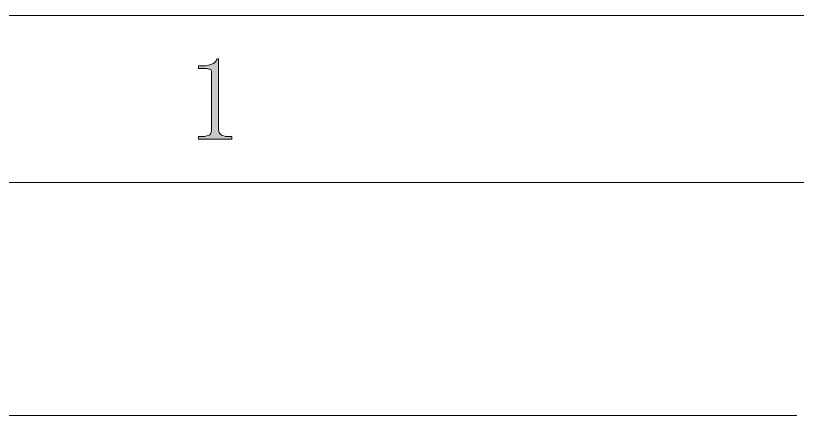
# Model space of a CAD drawing. Header units: millimetres. Extents: x 0 to 297, y 0 to 208.
# Drawn here: x 17.16 to 34.15, y 199.05 to 207.73 of the extents above; entities that cross this region are included whole.
import ezdxf

# ---------------------------------------------------------------- set-up
doc = ezdxf.new("R2010")
doc.units = ezdxf.units.MM

msp = doc.modelspace()

# ---------------------------------------------------------------- hatches: boundary and pattern name
h = msp.add_hatch(color=7)
edge = h.paths.add_edge_path(flags=0)
edge.add_spline(control_points=[(21.570597, 206.795457), (21.570597, 206.795457), (21.570597, 205.262285), (21.570597, 205.262285), (21.570597, 205.204782), (21.589647, 205.166329), (21.6281, 205.147279), (21.64715, 205.128229), (21.704653, 205.108826), (21.762156, 205.108826), (21.762156, 205.108826), (21.858111, 205.108826), (21.858111, 205.108826), (21.858111, 205.108826), (21.858111, 205.051324), (21.858111, 205.051324), (21.858111, 205.051324), (21.129625, 205.051324), (21.129625, 205.051324), (21.129625, 205.051324), (21.129625, 205.108826), (21.129625, 205.108826), (21.129625, 205.108826), (21.225581, 205.108826), (21.225581, 205.108826), (21.283083, 205.108826), (21.340586, 205.128229), (21.379039, 205.147279), (21.398089, 205.166329), (21.417139, 205.223832), (21.417139, 205.262285), (21.417139, 205.262285), (21.417139, 206.488893), (21.417139, 206.488893), (21.417139, 206.527346), (21.417139, 206.546396), (21.398089, 206.565446), (21.379039, 206.565446), (21.340586, 206.584849), (21.321536, 206.584849), (21.321536, 206.584849), (21.129625, 206.584849), (21.129625, 206.584849), (21.129625, 206.584849), (21.129625, 206.642351), (21.129625, 206.642351), (21.129625, 206.642351), (21.225581, 206.642351), (21.225581, 206.642351), (21.302133, 206.642351), (21.359636, 206.661401), (21.417139, 206.680451), (21.474642, 206.699854), (21.513094, 206.737954), (21.532144, 206.795457), (21.532144, 206.795457), (21.570597, 206.795457), (21.570597, 206.795457), (21.570597, 206.795457), (21.570597, 206.795457), (21.570597, 206.795457)], knot_values=[0, 0, 0, 0, 1, 1, 1, 2, 2, 2, 3, 3, 3, 4, 4, 4, 5, 5, 5, 6, 6, 6, 7, 7, 7, 8, 8, 8, 9, 9, 9, 10, 10, 10, 11, 11, 11, 12, 12, 12, 13, 13, 13, 14, 14, 14, 15, 15, 15, 16, 16, 16, 17, 17, 17, 18, 18, 18, 19, 19, 19, 20, 20, 20, 20], degree=3, periodic=1)

# ---------------------------------------------------------------- linework, layer by layer
at = {"color": 7, "lineweight": 15}
for points in [[(0.162631, 207.734551), (296.7863, 207.734551)], [(3.784953, 204.112229), (34.142892, 204.112229)], [(3.784953, 204.112229), (293.163978, 204.112229)], [(3.784953, 199.05269), (34.142892, 199.05269)], [(3.784953, 199.05269), (34.142892, 199.05269)]]:
    msp.add_lwpolyline(points, dxfattribs=at)
at = {"color": 7, "lineweight": 0}
msp.add_open_spline([(21.570597, 206.795457), (21.570597, 206.795457), (21.570597, 205.262285), (21.570597, 205.262285), (21.570597, 205.204782), (21.589647, 205.166329), (21.6281, 205.147279), (21.64715, 205.128229), (21.704653, 205.108826), (21.762156, 205.108826), (21.762156, 205.108826), (21.858111, 205.108826), (21.858111, 205.108826), (21.858111, 205.108826), (21.858111, 205.051324), (21.858111, 205.051324), (21.858111, 205.051324), (21.129625, 205.051324), (21.129625, 205.051324), (21.129625, 205.051324), (21.129625, 205.108826), (21.129625, 205.108826), (21.129625, 205.108826), (21.225581, 205.108826), (21.225581, 205.108826), (21.283083, 205.108826), (21.340586, 205.128229), (21.379039, 205.147279), (21.398089, 205.166329), (21.417139, 205.223832), (21.417139, 205.262285), (21.417139, 205.262285), (21.417139, 206.488893), (21.417139, 206.488893), (21.417139, 206.527346), (21.417139, 206.546396), (21.398089, 206.565446), (21.379039, 206.565446), (21.340586, 206.584849), (21.321536, 206.584849), (21.321536, 206.584849), (21.129625, 206.584849), (21.129625, 206.584849), (21.129625, 206.584849), (21.129625, 206.642351), (21.129625, 206.642351), (21.129625, 206.642351), (21.225581, 206.642351), (21.225581, 206.642351), (21.302133, 206.642351), (21.359636, 206.661401), (21.417139, 206.680451), (21.474642, 206.699854), (21.513094, 206.737954), (21.532144, 206.795457), (21.532144, 206.795457), (21.570597, 206.795457), (21.570597, 206.795457), (21.570597, 206.795457), (21.570597, 206.795457), (21.570597, 206.795457)], degree=3, knots=[0, 0, 0, 0, 1, 1, 1, 2, 2, 2, 3, 3, 3, 4, 4, 4, 5, 5, 5, 6, 6, 6, 7, 7, 7, 8, 8, 8, 9, 9, 9, 10, 10, 10, 11, 11, 11, 12, 12, 12, 13, 13, 13, 14, 14, 14, 15, 15, 15, 16, 16, 16, 17, 17, 17, 18, 18, 18, 19, 19, 19, 20, 20, 20, 20], dxfattribs=at)

doc.saveas('drawing.dxf')
